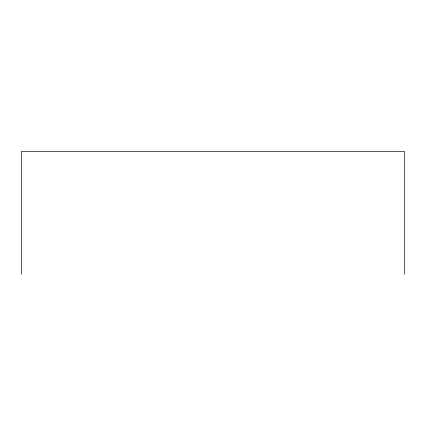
<?xml version="1.0" encoding="UTF-8"?>
<svg xmlns="http://www.w3.org/2000/svg" width="426" height="426" viewBox="0 0 426 426"><rect width="100%" height="100%" fill="white"/><g stroke="black" fill="none" stroke-linecap="round" stroke-linejoin="round"><path stroke-width="0.64" d="M404.7 274.36L404.7 151.64L21.3 151.64L21.3 274.36"/></g></svg>
